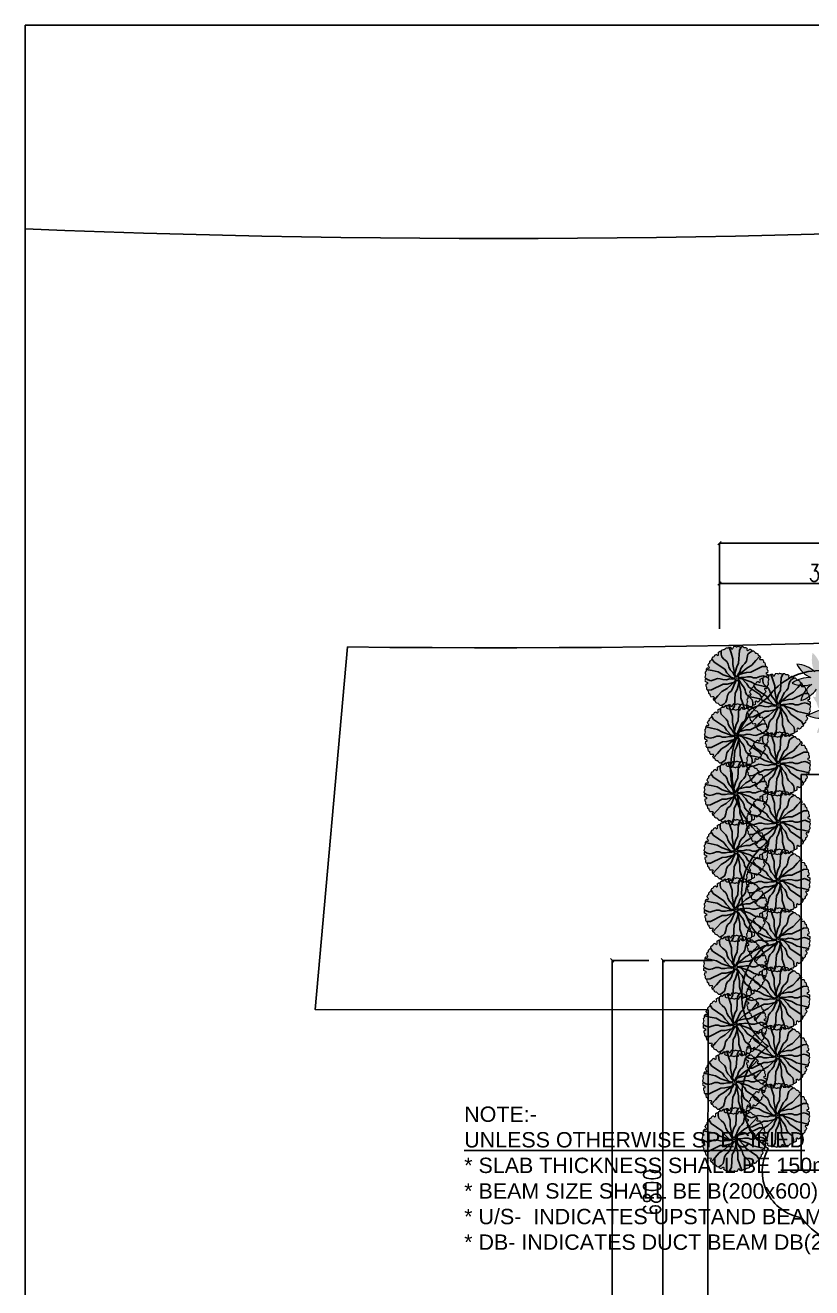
# Model space of a CAD drawing. Extents: x -32840 to 422982, y 280745 to 888746.
# Drawn here: x 68503 to 80031, y 870237 to 888746 of the extents above; entities that cross this region are included whole.
import ezdxf

# ---------------------------------------------------------------- set-up
doc = ezdxf.new("R2010")
doc.units = 0
doc.header["$LTSCALE"] = 1000
doc.header["$PDMODE"] = 3
doc.linetypes.add('CONTINOUS', pattern=[0])
doc.linetypes.add('HIDDEN', pattern=[0.375, 0.25, -0.125])
doc.layers.get('Defpoints').update_dxf_attribs({"linetype": 'HIDDEN'})
doc.layers.add('A-Dim grid', color=3, linetype='Continuous', transparency=0.5)
doc.layers.add('X-SW$0$Tree-hat', color=254, linetype='Continuous', transparency=0.3)
for name, color, linetype in [('a-drive(base)', 22, 'Continuous'), ('A-Rev', 31, 'Continuous'), ('A-WALL', 7, 'CONTINOUS'), ('S-RCWALL', 10, 'Continuous'), ('STR-TEXT', 3, 'Continuous')]:
    doc.layers.add(name, color=color, linetype=linetype)
doc.layers.add('X-SW$0$Xref-Color$0$12.shrubs & ground covers', color=254, linetype='Continuous', lineweight=0)
doc.styles.add('Notes', font='arial.ttf', dxfattribs={"height": 3})
doc.styles.add('ROMANS', font='romans.shx', dxfattribs={"width": 0.8})
doc.dimstyles.new('A-Dim Grid', dxfattribs={"dimscale": 100, "dimtxt": 2.5, "dimasz": 0.5, "dimexe": 0, "dimexo": 0, "dimgap": 0.3, "dimtad": 1, "dimdec": 0, "dimlfac": -0.01, "dimzin": 3, "dimdsep": 46, "dimtxsty": 'ROMANS', "dimblk": 'OBLIQUE', "dimcen": 5, "dimclrd": 256, "dimclre": 8, "dimclrt": 4, "dimadec": 0, "dimazin": 0, "dimtfac": 1, "dimtdec": 0, "dimtix": 1, "dimtmove": 1, "dimatfit": 3, "dimfxl": 1, "dimfrac": 2, "dimtolj": 1, "dimtzin": 3, "dimlwd": -1, "dimarcsym": 0})

# ---------------------------------------------------------------- blocks, each defined once
blk = doc.blocks.new('A$C6b1eea8e')
at = {"layer": 'STR-TEXT', "color": 8, "insert": (6371.5, 22105.2), "char_height": 225, "attachment_point": 3, "style": 'Notes'}
blk.add_mtext('\\pxql;NOTE:-\\P{\\LUNLESS OTHERWISE SPECIFIED \\P}* SLAB THICKNESS SHALL BE 150mm THK\\P* BEAM SIZE SHALL BE B(200x600)\\P* U/S-  INDICATES UPSTAND BEAM\\P* DB- INDICATES DUCT BEAM DB(200x450)\\P \\P ', dxfattribs=at)
blk = doc.blocks.new('X-SW$0$trt')
at = {"layer": 'X-SW$0$Tree-hat'}
h = blk.add_hatch(color=256, dxfattribs=at)
h.dxf.hatch_style = 1
h.paths.add_polyline_path([(-266374, 71525), (-266376, 71585), (-266215, 71736), (-266217, 71840), (-266153, 71875), (-266088, 71989), (-266188, 72151), (-266152, 72213), (-266046, 72186), (-265977, 72275), (-265974, 72413), (-265911, 72482), (-265916, 72582), (-265948, 72633), (-265883, 72845), (-265937, 72934), (-265900, 72996), (-265900, 73128), (-266067, 73218), (-266067, 73290), (-265963, 73319), (-265947, 73431), (-266013, 73552), (-265994, 73643), (-266048, 73727), (-266101, 73756), (-266151, 73971), (-266242, 74021), (-266241, 74094), (-266307, 74208), (-266497, 74202), (-266533, 74264), (-266457, 74342), (-266499, 74447), (-266617, 74518), (-266646, 74607), (-266735, 74653), (-266795, 74651), (-266946, 74813), (-267050, 74811), (-267085, 74874), (-267199, 74940), (-267361, 74840), (-267423, 74876), (-267396, 74981), (-267485, 75050), (-267623, 75053), (-267692, 75116), (-267792, 75111), (-267844, 75080), (-268055, 75144), (-268144, 75090), (-268206, 75128), (-268338, 75127), (-268428, 74960), (-268500, 74960), (-268529, 75064), (-268641, 75080), (-268762, 75014), (-268853, 75033), (-268937, 74980), (-268966, 74926), (-269181, 74876), (-269231, 74785), (-269304, 74787), (-269418, 74720), (-269412, 74531), (-269474, 74495), (-269552, 74570), (-269657, 74528), (-269728, 74410), (-269817, 74381), (-269863, 74293), (-269861, 74232), (-270023, 74081), (-270021, 73978), (-270084, 73942), (-270150, 73828), (-270050, 73666), (-270086, 73604), (-270191, 73631), (-270261, 73542), (-270263, 73404), (-270326, 73335), (-270322, 73235), (-270290, 73184), (-270354, 72972), (-270300, 72883), (-270338, 72821), (-270337, 72689), (-270170, 72599), (-270170, 72528), (-270274, 72498), (-270290, 72386), (-270224, 72265), (-270243, 72174), (-270190, 72090), (-270136, 72061), (-270086, 71846), (-269995, 71796), (-269997, 71723), (-269930, 71609), (-269741, 71615), (-269705, 71553), (-269780, 71475), (-269738, 71370), (-269620, 71299), (-269591, 71210), (-269503, 71164), (-269442, 71166), (-269291, 71005), (-269188, 71007), (-269152, 70943), (-269038, 70877), (-268877, 70977), (-268814, 70942), (-268841, 70836), (-268752, 70767), (-268614, 70764), (-268545, 70701), (-268445, 70706), (-268394, 70738), (-268182, 70673), (-268093, 70727), (-268031, 70690), (-267899, 70690), (-267809, 70857), (-267738, 70857), (-267708, 70753), (-267596, 70737), (-267475, 70803), (-267384, 70784), (-267300, 70838), (-267271, 70891), (-267056, 70941), (-267006, 71032), (-266933, 71031), (-266819, 71097), (-266825, 71287), (-266763, 71323), (-266685, 71247), (-266580, 71289), (-266509, 71407), (-266420, 71436)])
at = {"layer": 'X-SW$0$Tree-hat', "linetype": 'ByBlock'}
for p, q in [((-268528, 74683, -1683), (-268654, 75073, -1683)), ((-267941, 74854, -1683), (-267810, 75100, -1683)), ((-269715, 74036, -1683), (-269863, 74272, -1683)), ((-269225, 74596, -1683), (-269229, 74785, -1683)), ((-269183, 74412, -1683), (-269225, 74596, -1683)), ((-269024, 74247, -1683), (-269183, 74412, -1683)), ((-268825, 74080, -1683), (-269024, 74247, -1683)), ((-268392, 74273, -1683), (-268528, 74683, -1683)), ((-268392, 73864, -1683), (-268392, 74273, -1683)), ((-267998, 73952, -1683), (-267941, 74854, -1683)), ((-267458, 74106, -1683), (-267412, 74362, -1683)), ((-267412, 74362, -1683), (-267348, 74582, -1683)), ((-267348, 74582, -1683), (-267211, 74710, -1683)), ((-267211, 74710, -1683), (-267049, 74809, -1683)), ((-266787, 74150, -1683), (-266512, 74454, -1683)), ((-269860, 73441, -1683), (-270261, 73527, -1683)), ((-269437, 73355, -1683), (-269860, 73441, -1683)), ((-268962, 73535, -1683), (-269715, 74036, -1683)), ((-269082, 73150, -1683), (-269437, 73355, -1683)), ((-268814, 73295, -1683), (-268962, 73535, -1683)), ((-268728, 73903, -1683), (-268825, 74080, -1683)), ((-268691, 73712, -1683), (-268728, 73903, -1683)), ((-268579, 73499, -1683), (-268691, 73712, -1683)), ((-268407, 73307, -1683), (-268579, 73499, -1683)), ((-268312, 73124, -1683), (-268407, 73307, -1683)), ((-268255, 73182, -1683), (-268392, 73864, -1683)), ((-268287, 73163, -1683), (-268132, 73704, -1683)), ((-268132, 73704, -1683), (-267998, 73952, -1683)), ((-268028, 73184, -1683), (-267918, 73357, -1683)), ((-267982, 73182, -1683), (-267436, 73318, -1683)), ((-267951, 73163, -1683), (-267428, 73623, -1683)), ((-267918, 73357, -1683), (-267837, 73602, -1683)), ((-267837, 73602, -1683), (-267709, 73806, -1683)), ((-267709, 73806, -1683), (-267562, 73934, -1683)), ((-267562, 73934, -1683), (-267458, 74106, -1683)), ((-267436, 73318, -1683), (-267155, 73326, -1683)), ((-267428, 73623, -1683), (-267073, 73827, -1683)), ((-267155, 73326, -1683), (-266345, 73727, -1683)), ((-267073, 73827, -1683), (-266787, 74150, -1683)), ((-266345, 73727, -1683), (-266066, 73737, -1683)), ((-270133, 72794, -1683), (-270299, 72885, -1683)), ((-269953, 72739, -1683), (-270133, 72794, -1683)), ((-269730, 72794, -1683), (-269953, 72739, -1683)), ((-269082, 72492, -1683), (-269893, 72090, -1683)), ((-269486, 72883, -1683), (-269730, 72794, -1683)), ((-269285, 72878, -1683), (-269486, 72883, -1683)), ((-269100, 72815, -1683), (-269285, 72878, -1683)), ((-268860, 72806, -1683), (-269100, 72815, -1683)), ((-268423, 72927, -1683), (-269082, 73150, -1683)), ((-268801, 72499, -1683), (-269082, 72492, -1683)), ((-268608, 72858, -1683), (-268860, 72806, -1683)), ((-268423, 72890, -1683), (-268814, 73295, -1683)), ((-268287, 72654, -1683), (-268809, 72195, -1683)), ((-268255, 72636, -1683), (-268801, 72499, -1683)), ((-268402, 72849, -1683), (-268608, 72858, -1683)), ((-268263, 72917, -1683), (-268423, 72927, -1683)), ((-268263, 72900, -1683), (-268423, 72890, -1683)), ((-268260, 72879, -1683), (-268402, 72849, -1683)), ((-268320, 72460, -1683), (-268400, 72215, -1683)), ((-268209, 72633, -1683), (-268320, 72460, -1683)), ((-268215, 73017, -1683), (-268312, 73124, -1683)), ((-268199, 73030, -1683), (-268287, 73163, -1683)), ((-268199, 72788, -1683), (-268287, 72654, -1683)), ((-268183, 73038, -1683), (-268255, 73182, -1683)), ((-268183, 72779, -1683), (-268255, 72636, -1683)), ((-268164, 72771, -1683), (-268209, 72633, -1683)), ((-267951, 72654, -1683), (-268105, 72113, -1683)), ((-268074, 73046, -1683), (-268028, 73184, -1683)), ((-268054, 73038, -1683), (-267982, 73182, -1683)), ((-268054, 72779, -1683), (-267982, 72636, -1683)), ((-268039, 73030, -1683), (-267951, 73163, -1683)), ((-268039, 72788, -1683), (-267951, 72654, -1683)), ((-268022, 72801, -1683), (-267925, 72693, -1683)), ((-267982, 72636, -1683), (-267846, 71953, -1683)), ((-267977, 72938, -1683), (-267835, 72968, -1683)), ((-267974, 72917, -1683), (-267814, 72927, -1683)), ((-267974, 72900, -1683), (-267814, 72890, -1683)), ((-267925, 72693, -1683), (-267830, 72510, -1683)), ((-267835, 72968, -1683), (-267630, 72959, -1683)), ((-267830, 72510, -1683), (-267659, 72318, -1683)), ((-267814, 72927, -1683), (-267423, 72522, -1683)), ((-267814, 72890, -1683), (-267155, 72667, -1683)), ((-267630, 72959, -1683), (-267377, 73012, -1683)), ((-267423, 72522, -1683), (-267276, 72283, -1683)), ((-267377, 73012, -1683), (-267137, 73003, -1683)), ((-267155, 72667, -1683), (-266800, 72463, -1683)), ((-267137, 73003, -1683), (-266953, 72939, -1683)), ((-266953, 72939, -1683), (-266752, 72935, -1683)), ((-266800, 72463, -1683), (-266378, 72376, -1683)), ((-266752, 72935, -1683), (-266507, 73023, -1683)), ((-266507, 73023, -1683), (-266284, 73078, -1683)), ((-266284, 73078, -1683), (-266104, 73023, -1683)), ((-266104, 73023, -1683), (-265938, 72932, -1683)), ((-269893, 72090, -1683), (-270171, 72080, -1683)), ((-269450, 71667, -1683), (-269725, 71363, -1683)), ((-269164, 71990, -1683), (-269450, 71667, -1683)), ((-268809, 72195, -1683), (-269164, 71990, -1683)), ((-268780, 71712, -1683), (-268825, 71456, -1683)), ((-268675, 71884, -1683), (-268780, 71712, -1683)), ((-268528, 72011, -1683), (-268675, 71884, -1683)), ((-268400, 72215, -1683), (-268528, 72011, -1683)), ((-268239, 71866, -1683), (-268297, 70963, -1683)), ((-268105, 72113, -1683), (-268239, 71866, -1683)), ((-267846, 71953, -1683), (-267846, 71544, -1683)), ((-267846, 71544, -1683), (-267709, 71135, -1683)), ((-267659, 72318, -1683), (-267546, 72105, -1683)), ((-267546, 72105, -1683), (-267509, 71914, -1683)), ((-267509, 71914, -1683), (-267413, 71738, -1683)), ((-267413, 71738, -1683), (-267214, 71570, -1683)), ((-267276, 72283, -1683), (-266523, 71782, -1683)), ((-267214, 71570, -1683), (-267055, 71405, -1683)), ((-266523, 71782, -1683), (-266375, 71546, -1683)), ((-266378, 72376, -1683), (-265977, 72290, -1683)), ((-269026, 71107, -1683), (-269189, 71008, -1683)), ((-268889, 71235, -1683), (-269026, 71107, -1683)), ((-268825, 71456, -1683), (-268889, 71235, -1683)), ((-268297, 70963, -1683), (-268427, 70717, -1683)), ((-267709, 71135, -1683), (-267583, 70744, -1683)), ((-267055, 71405, -1683), (-267012, 71222, -1683)), ((-267012, 71222, -1683), (-267008, 71032, -1683))]:
    blk.add_line(p, q, dxfattribs=at)
at = {"layer": 'X-SW$0$Tree-hat', "linetype": 'ByBlock', "const_width": 86.3, "elevation": -1683}
blk.add_lwpolyline([(-266374, 71525), (-266376, 71585), (-266215, 71736), (-266217, 71840), (-266153, 71875), (-266088, 71989), (-266188, 72151), (-266152, 72213), (-266046, 72186), (-265977, 72275), (-265974, 72413), (-265911, 72482), (-265916, 72582), (-265948, 72633), (-265883, 72845), (-265937, 72934), (-265900, 72996), (-265900, 73128), (-266067, 73218), (-266067, 73290), (-265963, 73319), (-265947, 73431), (-266013, 73552), (-265994, 73643), (-266048, 73727), (-266101, 73756), (-266151, 73971), (-266242, 74021), (-266241, 74094), (-266307, 74208), (-266497, 74202), (-266533, 74264), (-266457, 74342), (-266499, 74447), (-266617, 74518), (-266646, 74607), (-266735, 74653), (-266795, 74651), (-266946, 74813), (-267050, 74811), (-267085, 74874), (-267199, 74940), (-267361, 74840), (-267423, 74876), (-267396, 74981), (-267485, 75050), (-267623, 75053), (-267692, 75116), (-267792, 75111), (-267844, 75080), (-268055, 75144), (-268144, 75090), (-268206, 75128), (-268338, 75127), (-268428, 74960), (-268500, 74960), (-268529, 75064), (-268641, 75080), (-268762, 75014), (-268853, 75033), (-268937, 74980), (-268966, 74926), (-269181, 74876), (-269231, 74785), (-269304, 74787), (-269418, 74720), (-269412, 74531), (-269474, 74495), (-269552, 74570), (-269657, 74528), (-269728, 74410), (-269817, 74381), (-269863, 74293), (-269861, 74232), (-270023, 74081), (-270021, 73978), (-270084, 73942), (-270150, 73828), (-270050, 73666), (-270086, 73604), (-270191, 73631), (-270261, 73542), (-270263, 73404), (-270326, 73335), (-270322, 73235), (-270290, 73184), (-270354, 72972), (-270300, 72883), (-270338, 72821), (-270337, 72689), (-270170, 72599), (-270170, 72528), (-270274, 72498), (-270290, 72386), (-270224, 72265), (-270243, 72174), (-270190, 72090), (-270136, 72061), (-270086, 71846), (-269995, 71796), (-269997, 71723), (-269930, 71609), (-269741, 71615), (-269705, 71553), (-269780, 71475), (-269738, 71370), (-269620, 71299), (-269591, 71210), (-269503, 71164), (-269442, 71166), (-269291, 71005), (-269188, 71007), (-269152, 70943), (-269038, 70877), (-268877, 70977), (-268814, 70942), (-268841, 70836), (-268752, 70767), (-268614, 70764), (-268545, 70701), (-268445, 70706), (-268394, 70738), (-268182, 70673), (-268093, 70727), (-268031, 70690), (-267899, 70690), (-267809, 70857), (-267738, 70857), (-267708, 70753), (-267596, 70737), (-267475, 70803), (-267384, 70784), (-267300, 70838), (-267271, 70891), (-267056, 70941), (-267006, 71032), (-266933, 71031), (-266819, 71097), (-266825, 71287), (-266763, 71323), (-266685, 71247), (-266580, 71289), (-266509, 71407), (-266420, 71436), (-266374, 71525)], close=True, dxfattribs=at)
at = {"layer": 'X-SW$0$Tree-hat', "elevation": -2041}
blk.add_lwpolyline([(-268105, 72881), (-268108, 72924), (-268140, 72935)], close=True, dxfattribs=at)
at = {"layer": 'X-SW$0$Tree-hat'}
blk.add_circle((-268119, 72909, -1683), 145, dxfattribs=at)
blk = doc.blocks.new('A$C4a14b2df')
at = {"true_color": 0x4d9226}
h = blk.add_hatch(color=87, dxfattribs=at)
h.dxf.hatch_style = 1
h.paths.add_polyline_path([(2409, 10687, 0.054447), (2363, 10608, -0.097304), (2206, 10644, -0.000367), (2206, 10645, -0.177195), (2333, 10387, -0.176327), (2127, 10585, -0.162535), (2071, 10326, 0.01495), (2047, 10334, -0.158509), (2028, 10592, -0.176327), (1797, 10423, -0.035596), (1816, 10479, 0.009428), (1830, 10473, 0.006475), (1829, 10484, -0.041812), (1852, 10549, -0.092047), (1956, 10660, -0.113986), (1769, 10650, 0.046078), (1723, 10712, -0.138987), (1946, 10759, -0.052666), (1870, 10803, 0.006963), (1865, 10792, 0.027999), (1821, 10809, -0.05988), (1874, 10902, 0.014038), (1891, 10917, -0.080164), (2001, 10841, -0.176327), (1970, 11126, -0.093915), (2060, 10999, -0.036305), (2114, 11020, -0.004243), (2122, 11020, -0.176327), (1915, 11218, -0.176327), (2177, 11103, 0.029646), (2201, 11060, -0.042962), (2255, 11107, -0.176327), (2187, 10829, -0.12616), (2380, 10906, 0.002189), (2383, 10905, -0.036034), (2423, 10860, -0.138344), (2231, 10740, -0.112612)])
h.paths.add_polyline_path([(2363, 11090, -0.176327), (2637, 11170, -0.176327), (2407, 11001, -0.176327), (2668, 10886, -0.137211), (2443, 10884, 0.018694), (2461, 10909, 0.048129), (2381, 10906, 0.08601), (2262, 10985, 0.011626), (2253, 11003, 0.062453), (2255, 11107, 0.019904), (2229, 11086, 0.019159), (2195, 11084, 0.015456), (2177, 11103, -0.176327), (2146, 11387, -0.176327), (2272, 11130, -0.176327), (2431, 11368, -0.176327)])
h.paths.add_polyline_path([(1865, 10792, 0.025006), (1851, 10755, 0.074143), (1734, 10717, -0.016866), (1708, 10728, 0.005672), (1701, 10734, 0.024262), (1693, 10694, 0.015952), (1671, 10679, 0.012501), (1691, 10671, 0.06155), (1694, 10569, -0.074407), (1624, 10671, -0.176327), (1555, 10393, -0.176327), (1525, 10677, -0.176327), (1294, 10508, -0.176327), (1453, 10746, -0.176327), (1168, 10765, -0.176327), (1442, 10845, -0.176327), (1236, 11042, -0.176327), (1497, 10927, -0.176327), (1467, 11211, -0.176327), (1593, 10955, -0.176327), (1752, 11192, -0.176327), (1684, 10915, -0.176327), (1958, 10994, -0.007844), (1951, 10984, 0.062812), (1874, 10902, -0.09961), (1727, 10826, -0.085331)])
h.paths.add_polyline_path([(2059, 10308, 0.013408), (2071, 10326, -0.053419), (2151, 10289, 0.055149), (2094, 10217, -0.096485), (1938, 10252, -0.176327), (2064, 9996, -0.176327), (1858, 10194, -0.176327), (1790, 9916, -0.176327), (1759, 10200, -0.176327), (1528, 10031, -0.176327), (1687, 10269, -0.176327), (1402, 10288, -0.176327), (1677, 10368, -0.070394), (1577, 10429, 0.064099), (1615, 10529, -0.085123), (1732, 10450, -0.075089), (1694, 10569, 0.091085), (1816, 10479, 0.035596), (1797, 10423, 0.110208), (1957, 10510, -0.04954), (1918, 10438, -0.067048), (2016, 10491, 0.069654), (2032, 10376, -0.045431), (1962, 10349, -0.051885), (2047, 10334, 0.017333)])
h.paths.add_polyline_path([(2736, 10294, -0.176327), (2451, 10313, -0.176327), (2577, 10057, -0.176327), (2370, 10255, -0.176327), (2302, 9977, -0.176327), (2271, 10261, -0.17577), (2042, 10093, 0.11525), (1938, 10252, 0.096485), (2094, 10217, -0.055149), (2151, 10289, 0.053419), (2071, 10326, 0.065713), (2114, 10427, -0.045122), (2189, 10429, -0.032901), (2140, 10454, 0.037514), (2181, 10502, 0.115333), (2333, 10387, 0.136029), (2251, 10595, 0.019091), (2265, 10623, 0.036512), (2325, 10611, -0.044186), (2340, 10539, -0.043966), (2363, 10608, 0.074868), (2487, 10623, -0.082245), (2430, 10499, -0.176327), (2705, 10579, -0.176327), (2474, 10410, -0.176327)])
h.paths.add_polyline_path([(2488, 10628, -0.003301), (2487, 10623, -0.074868), (2363, 10608, -0.054447), (2409, 10687, -0.05915)])
h.paths.add_polyline_path([(2500, 10701, -0.027585), (2494, 10655, -0.052313), (2420, 10702, -0.051105), (2480, 10762, -0.038481)])
h.paths.add_polyline_path([(2480, 10762, 0.051105), (2420, 10702, -0.072007), (2338, 10788, 0.067302), (2423, 10860, -0.068141)])
h.paths.add_polyline_path([(2494, 10655, -0.016413), (2488, 10628, 0.05915), (2409, 10687, -0.011176), (2420, 10702, 0.052313)])
h.paths.add_polyline_path([(2500, 10701, 0.038481), (2480, 10762, -0.013967), (2499, 10776, -0.045213)])
h.paths.add_polyline_path([(1768, 10650, -0.048404), (1691, 10671, -0.013856), (1693, 10694, -0.019715), (1722, 10711, -0.046075)], flags=17)
h.paths.add_polyline_path([(1691, 10671, -0.012501), (1671, 10679, -0.015952), (1693, 10694, 0.013856)], flags=17)
h.paths.add_polyline_path([(1523, 10484, -0.058514), (1470, 10565, -0.025668), (1513, 10560, 0.046469)], flags=17)
h.paths.add_polyline_path([(2209, 11068, 0.013105), (2195, 11084, -0.019159), (2229, 11086, 0.0162)], flags=17)
h.paths.add_polyline_path([(2209, 11068, 0.006836), (2201, 11060, -0.01663), (2187, 11083, -0.004466), (2195, 11084, -0.013105)], flags=17)
h.paths.add_polyline_path([(2423, 10860, 0.036034), (2383, 10905, 0.038192), (2443, 10884, -0.018371)])
h.paths.add_polyline_path([(2443, 10884, -0.038192), (2383, 10905, 0.001468), (2381, 10906, -0.048129), (2461, 10909, -0.018694)], flags=17)
h.paths.add_polyline_path([(2535, 10972, 0.079114), (2407, 11001, 0.000091), (2407, 11001, 0.037365), (2465, 11023, -0.048342)], flags=17)
for p, q in [((10253, 9425), (1300, 9425)), ((1500, 9425), (1300, 9425)), ((1300, 9425), (1300, 3625)), ((1000, 3625), (1300, 3625)), ((1300, 3625), (18150, 3625))]:
    blk.add_line(p, q)
at = {"layer": 'X-SW$0$Xref-Color$0$12.shrubs & ground covers'}
for centre, start, end in [((1208, 10626), 46.1924, 86.1924), ((1611, 11227), 206.1924, 246.1924), ((1415, 10428), 86.1924, 126.1924), ((1336, 11147), 246.1924, 286.1924), ((1700, 10409), 126.1924, 166.1924), ((1177, 10910), 286.1924, 326.1924), ((1649, 9951), 86.1924, 126.1924), ((1571, 10670), 246.1924, 286.1924)]:
    blk.add_arc(centre, 418, start, end, dxfattribs=at)
at = {"layer": 'X-SW$0$Tree-hat', "xscale": 0.2095875, "yscale": 0.2095875, "zscale": 0.2095875}
for p in [(56551, -4445, 353), (57163, -4841, 428), (56544, -5288, 353), (57160, -5701, 428), (56537, -6130, 353), (57160, -6562, 428), (56537, -6984, 353), (57156, -7418, 428), (56537, -7838, 353), (57156, -8279, 428), (56530, -8681, 353), (57153, -9135, 428), (56523, -9524, 353), (57149, -9990, 428), (56516, -10366, 353), (57149, -10852, 428), (56509, -11209, 353)]:
    blk.add_blockref('X-SW$0$trt', p, dxfattribs=at)
blk = doc.blocks.new('_Oblique')
at = {"color": 0, "linetype": 'ByBlock', "lineweight": -2}
blk.add_line((-0.5, -0.5), (0.5, 0.5), dxfattribs=at)
at = {"color": 0, "linetype": 'ByBlock'}
blk.add_line((-0.5, -0.5), (0.5, 0.5), dxfattribs=at)
blk = doc.blocks.new('*D1380')
at = {"layer": 'A-Dim grid', "color": 8, "lineweight": -2, "transparency": 16777216}
for p, q in [((77643, 875037, 0), (77105, 875037, 0)), ((77643, 854437, 0), (77105, 854437, 0))]:
    blk.add_line(p, q, dxfattribs=at)
at = {"layer": 'A-Dim grid', "transparency": 16777216}
blk.add_line((77105, 854437, 0), (77105, 875037, 0), dxfattribs=at)
at = {"layer": 'Defpoints', "color": 0, "transparency": 16777216}
for p in [(77105, 875037, 0), (77643, 875037, 0), (77643, 854437, 0)]:
    blk.add_point(p, dxfattribs=at)
at = {"layer": 'A-Dim grid', "transparency": 16777216, "xscale": 50, "yscale": 50, "zscale": 50}
for p, rotation in [((77105, 875037, 0), 90), ((77105, 854437, 0), 270)]:
    blk.add_blockref('_Oblique', p, dxfattribs=dict(at, rotation=rotation))
at = {"layer": 'A-Dim grid', "color": 4, "transparency": 16777216, "insert": (76950, 864737, 0), "char_height": 250, "attachment_point": 5, "rotation": 90, "style": 'ROMANS'}
blk.add_mtext('\\A1;20600', dxfattribs=at)
blk = doc.blocks.new('*D1388')
at = {"layer": 'A-Dim grid', "color": 8, "lineweight": -2, "transparency": 16777216}
for p, q in [((78578, 875037, 0), (77847, 875037, 0)), ((78578, 868237, 0), (77847, 868237, 0))]:
    blk.add_line(p, q, dxfattribs=at)
at = {"layer": 'A-Dim grid', "transparency": 16777216}
blk.add_line((77847, 868237, 0), (77847, 875037, 0), dxfattribs=at)
at = {"layer": 'Defpoints', "color": 0, "transparency": 16777216}
for p in [(77847, 875037, 0), (78578, 875037, 0), (78578, 868237, 0)]:
    blk.add_point(p, dxfattribs=at)
at = {"layer": 'A-Dim grid', "transparency": 16777216, "xscale": 50, "yscale": 50, "zscale": 50}
for p, rotation in [((77847, 875037, 0), 90), ((77847, 868237, 0), 270)]:
    blk.add_blockref('_Oblique', p, dxfattribs=dict(at, rotation=rotation))
at = {"layer": 'A-Dim grid', "color": 4, "transparency": 16777216, "insert": (77692, 871637, 0), "char_height": 250, "attachment_point": 5, "rotation": 90, "style": 'ROMANS'}
blk.add_mtext('\\A1;6800', dxfattribs=at)
blk = doc.blocks.new('*D1390')
at = {"layer": 'A-Dim grid', "color": 8, "lineweight": -2, "transparency": 16777216}
for p, q in [((78678, 879898, 0), (78678, 880562, 0)), ((81978, 879898, 0), (81978, 880562, 0))]:
    blk.add_line(p, q, dxfattribs=at)
at = {"layer": 'A-Dim grid', "transparency": 16777216}
blk.add_line((78678, 880562, 0), (81978, 880562, 0), dxfattribs=at)
at = {"layer": 'Defpoints', "color": 0, "transparency": 16777216}
for p in [(81978, 880562, 0), (78678, 879898, 0), (81978, 879898, 0)]:
    blk.add_point(p, dxfattribs=at)
at = {"layer": 'A-Dim grid', "transparency": 16777216, "xscale": 50, "yscale": 50, "zscale": 50, "rotation": 180}
blk.add_blockref('_Oblique', (78678, 880562, 0), dxfattribs=at)
at = {"layer": 'A-Dim grid', "transparency": 16777216, "xscale": 50, "yscale": 50, "zscale": 50}
blk.add_blockref('_Oblique', (81978, 880562, 0), dxfattribs=at)
at = {"layer": 'A-Dim grid', "color": 4, "transparency": 16777216, "insert": (80328, 880717, 0), "char_height": 250, "attachment_point": 5, "style": 'ROMANS'}
blk.add_mtext('\\A1;3300', dxfattribs=at)
blk = doc.blocks.new('*D1400')
at = {"layer": 'A-Dim grid', "color": 8, "lineweight": -2, "transparency": 16777216}
for p, q in [((78678, 880490, 0), (78678, 881155, 0)), ((113778, 880490, 0), (113778, 881155, 0))]:
    blk.add_line(p, q, dxfattribs=at)
at = {"layer": 'A-Dim grid', "transparency": 16777216}
blk.add_line((78678, 881155, 0), (113778, 881155, 0), dxfattribs=at)
at = {"layer": 'Defpoints', "color": 0, "transparency": 16777216}
for p in [(113778, 881155, 0), (78678, 880490, 0), (113778, 880490, 0)]:
    blk.add_point(p, dxfattribs=at)
at = {"layer": 'A-Dim grid', "transparency": 16777216, "xscale": 50, "yscale": 50, "zscale": 50, "rotation": 180}
blk.add_blockref('_Oblique', (78678, 881155, 0), dxfattribs=at)
at = {"layer": 'A-Dim grid', "transparency": 16777216, "xscale": 50, "yscale": 50, "zscale": 50}
blk.add_blockref('_Oblique', (113778, 881155, 0), dxfattribs=at)
at = {"layer": 'A-Dim grid', "color": 4, "transparency": 16777216, "insert": (96228, 881310, 0), "char_height": 250, "attachment_point": 5, "style": 'ROMANS'}
blk.add_mtext('\\A1;35100', dxfattribs=at)

msp = doc.modelspace()

# ---------------------------------------------------------------- linework, layer by layer
at = {"elevation": 0}
msp.add_lwpolyline([(68502.7, 888746), (121379.6, 888746), (121379.6, 841172.2), (68502.7, 841172.2)], close=True, dxfattribs=at)
at = {"layer": 'a-drive(base)', "elevation": 0}
msp.add_lwpolyline([(68502.7, 868322), (78505.4, 868312.6), (78511.1, 874312.6), (72750.4, 874318), (73223.9, 879632.1)], dxfattribs=at)
at = {"layer": 'a-drive(base)'}
for radius, start, end in [(167210, 267.644282, 280.324171), (173210, 269.288231, 282.429198), (173210, 269.288231, 282.429198)]:
    msp.add_arc((75375.6, 1052828.8, 0), radius, start, end, dxfattribs=at)
at = {"layer": 'A-Rev', "elevation": 0}
msp.add_lwpolyline([(81381.9, 871264.7, -0.5205671), (79881.9, 871264.7, -0.5205671), (79394.1, 872276.9, -0.5205671), (79394.1, 873776.9, -0.5205671), (79394.1, 875276.9, -0.5205671), (79394.1, 876776.9, -0.5205671), (79394.1, 878894.7, -0.5205671), (80894.1, 878894.7, -0.5205671)], format="xyb", dxfattribs=at)

# ---------------------------------------------------------------- block references
at = {"layer": 'A-WALL'}
msp.add_blockref('A$C4a14b2df', (78577.6, 868337.1, 0), dxfattribs=at)
at = {"layer": 'S-RCWALL'}
msp.add_blockref('A$C6b1eea8e', (74957.2, 850789, 0), dxfattribs=at)

# ---------------------------------------------------------------- dimensions: what is measured, and where the dimension line sits
at = {"layer": 'A-Dim grid'}
for base, p1, p2, picture, middle in [((113777.8, 881154.6, 0), (78677.6, 880490.2, 0), (113777.8, 880490.2, 0), '*D1400', (96227.7, 881309.6, 0)), ((81977.6, 880562, 0), (78677.6, 879897.5, 0), (81977.6, 879897.5, 0), '*D1390', (80327.6, 880717, 0))]:
    dim = msp.add_linear_dim(base=base, p1=p1, p2=p2, dimstyle='A-Dim Grid', dxfattribs=at)
    dim.commit()
    dim.dimension.update_dxf_attribs({"geometry": picture, "text_midpoint": middle})
for base, p1, p2, picture, middle in [((77104.6, 875037.1, 0), (77642.6, 854437.1, 0), (77642.6, 875037.1, 0), '*D1380', (76949.6, 864737.1, 0)), ((77846.9, 875037.1, 0), (78577.6, 868237.1, 0), (78577.6, 875037.1, 0), '*D1388', (77691.9, 871637.1, 0))]:
    dim = msp.add_linear_dim(base=base, p1=p1, p2=p2, angle=90, dimstyle='A-Dim Grid', dxfattribs=at)
    dim.commit()
    dim.dimension.update_dxf_attribs({"geometry": picture, "text_midpoint": middle})

doc.saveas('drawing.dxf')
